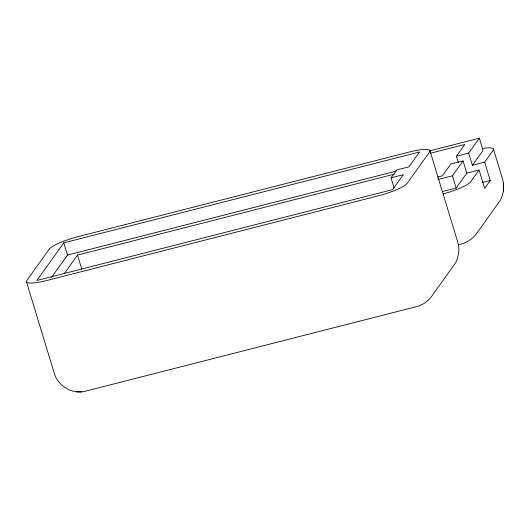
<?xml version="1.0" encoding="UTF-8"?>
<svg xmlns="http://www.w3.org/2000/svg" width="530" height="530" viewBox="0 0 530 530"><rect width="100%" height="100%" fill="white"/><g stroke="black" fill="none" stroke-linecap="round" stroke-linejoin="round"><path stroke-width="0.79" d="M493.417 149.003L502.712 179.59C504.441 186.454 503.732 193.828 500.452 200.141L478 231.511C473.74 238.606 466.287 243.297 458.205 244.721M503.5 183.128L503.5 191.323M391.027 177.841L396.639 169.998L408.908 166.864L419.575 151.964L63.792 242.839L36.848 280.483L392.631 189.607L403.297 174.708L391.027 177.841L394.048 187.786M51.635 277.256L67.509 255.076L396.042 171.163M64.156 273.765L77.532 255.082L394.34 174.158M458.324 162.485L456.416 156.211L464.837 144.445L430.347 153.256M437.979 179.498L452.401 175.814L463.068 160.915L466.784 173.151L456.125 188.051L442.497 191.529M468.686 153.077L479.345 138.178L483.068 150.414L472.402 165.314L468.686 153.077L456.416 156.211M482.485 148.426A26.03 4.83 -16.9 0 1 493.085 150.414L484.672 162.18L490.243 180.531L484.632 188.375L479.054 170.017L470.633 181.783A26.03 4.83 -16.9 0 1 443.034 193.947M429.664 150.864L479.345 138.178M463.068 160.915L450.805 164.048L442.384 175.814L437.568 177.04M472.402 165.314L484.672 162.18M466.784 173.151L479.054 170.017M482.333 182.552L490.243 180.531M26.5 281.887L54.378 373.657C58.201 386.257 72.418 394.545 85.264 391.239L416.507 306.631C423.43 304.949 429.386 300.285 433.096 294.243L455.548 262.88C458.682 256.533 459.941 249.186 457.801 242.329L429.923 150.56M76.565 391.822L81.845 391.822M452.401 175.814L456.125 188.051M77.532 255.082L81.839 269.253M63.792 242.839L67.509 255.076M49.277 249.113L26.825 280.476A26.03 4.83 -16.9 0 0 46.872 280.483L378.115 195.881A26.03 4.83 -16.9 0 0 407.139 183.34L429.598 151.971A26.03 4.83 -16.9 0 0 409.551 151.964L78.308 236.572A26.03 4.83 -16.9 0 0 49.277 249.113"/></g></svg>
